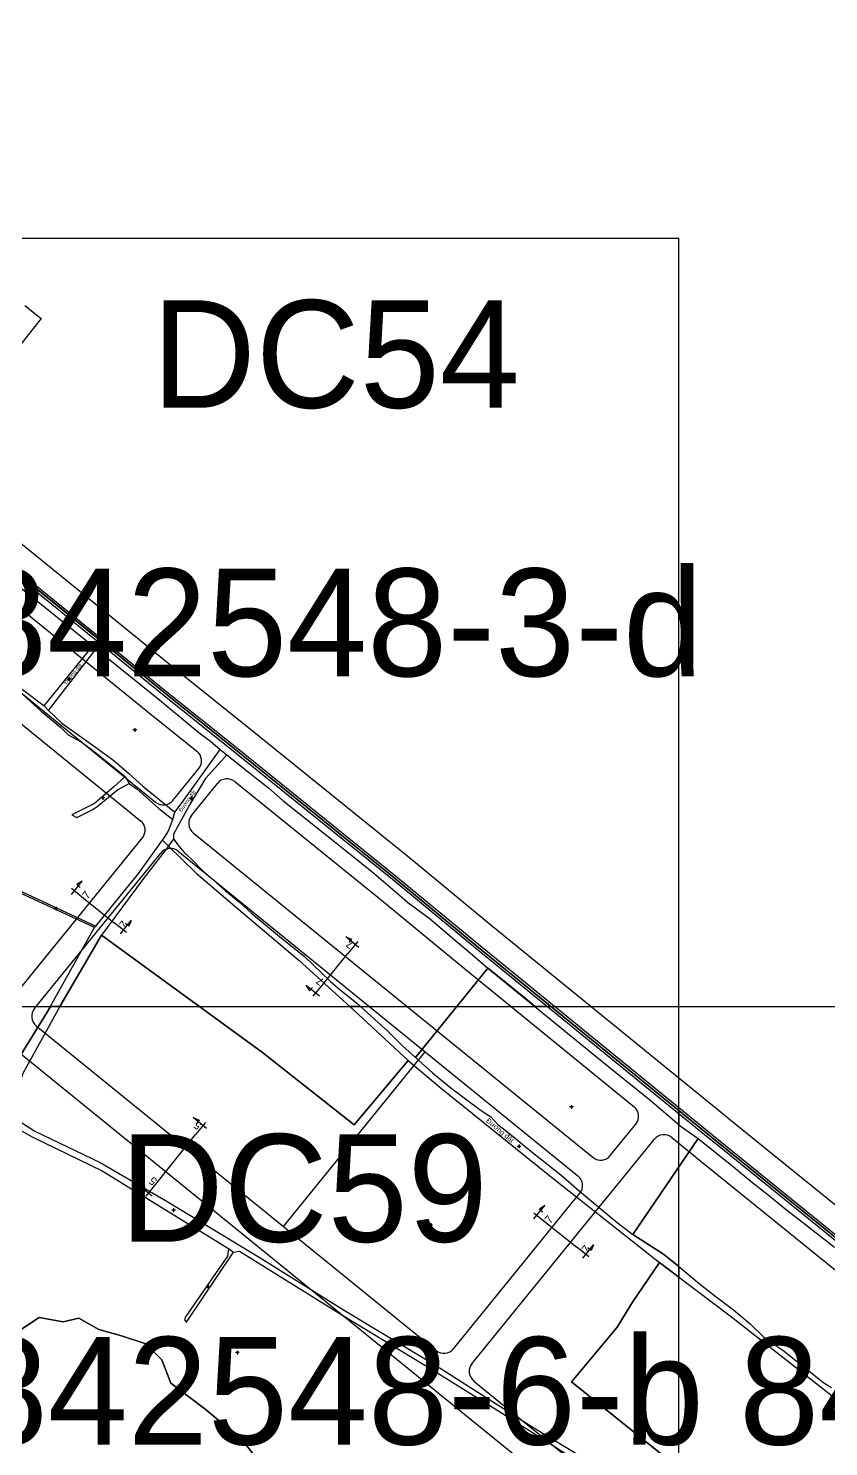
# Model space of a CAD drawing. Extents: x 548357 to 553070, y 1834500 to 1842500.
# Drawn here: x 550577 to 551097, y 1840714 to 1841637 of the extents above; entities that cross this region are included whole.
import ezdxf

# ---------------------------------------------------------------- set-up
doc = ezdxf.new("R2010")
doc.units = 0
for name, color, linetype in [('Level 10', 7, 'Continuous'), ('Level 11', 7, 'Continuous'), ('Level 13', 7, 'Continuous'), ('Level 2', 7, 'Continuous'), ('Level 30', 7, 'Continuous'), ('Level 5', 7, 'Continuous'), ('Level 52', 7, 'Continuous'), ('Level 55', 7, 'Continuous'), ('Level 61', 7, 'Continuous'), ('Level 62', 7, 'Continuous'), ('Level 8', 7, 'Continuous')]:
    doc.layers.add(name, color=color, linetype=linetype)

msp = doc.modelspace()

# ---------------------------------------------------------------- linework, layer by layer
at = {"layer": 'Level 10'}
for p, q in [((550587.17, 1841195.64), (550618.67, 1841234.77)), ((550589.89, 1841192.66), (550620.94, 1841232.83)), ((550618.67, 1841234.77), (550620.94, 1841232.83)), ((550587.17, 1841195.64), (550589.89, 1841192.66)), ((550701.64, 1841167.37), (550705.92, 1841163.92)), ((550639.79, 1841149.7), (550642.29, 1841145.17)), ((550670.77, 1841121.79), (550672.19, 1841126.42)), ((550664.12, 1841108.32), (550668.03, 1841104.39)), ((550668.03, 1841104.39), (550671.55, 1841108.92)), ((550619.94, 1841051.47), (550620.7, 1841052.31)), ((550706.9, 1840842.7), (550710.26, 1840840.31))]:
    msp.add_line(p, q, dxfattribs=at)
for points in [[(549496.47, 1842279.58), (549497.37, 1842279.9), (549498.42, 1842280.27), (549503.46, 1842282.06), (549512.54, 1842254.6), (549555.91, 1842133.55), (549566.36, 1842109.43), (549580.99, 1842088.64), (549590.34, 1842080.72), (549689.33, 1842000), (549743.71, 1841954.97), (549853.1, 1841859.96), (550014.42, 1841724.51), (550204.08, 1841572.5), (550314.6, 1841485.03), (550337.63, 1841466.92), (550526.39, 1841317.04), (550664.92, 1841204.56), (550710.99, 1841167.64), (550814.61, 1841084.02), (550868.57, 1841039.41), (551021.2, 1840915.07), (551170.99, 1840793.79)], [(550477.61, 1841347.61), (550543.92, 1841294.53), (550577.45, 1841267.99), (550618.67, 1841234.77)], [(550444.59, 1841307.14), (550447.73, 1841303.48), (550450.95, 1841300.96), (550482.51, 1841277.67), (550488.04, 1841273.38), (550509.71, 1841255.29), (550553.13, 1841221.85), (550572.17, 1841206.89), (550587.17, 1841195.64)], [(550440.74, 1841302.09), (550441.18, 1841302.25), (550443.65, 1841302.01), (550449.59, 1841298.27), (550477, 1841277.24), (550493.8, 1841263.93), (550542.15, 1841226.42), (550551.88, 1841220.08), (550562.78, 1841211.3), (550571.16, 1841204.94), (550585.14, 1841192.32), (550597.91, 1841181.68), (550602.73, 1841176.77), (550611.1, 1841172.39), (550618.57, 1841166.81), (550639.79, 1841149.7)], [(550620.94, 1841232.83), (550663.5, 1841198.58), (550682.68, 1841182.55), (550688.88, 1841177.54), (550695.25, 1841172.62), (550701.64, 1841167.37)], [(550589.89, 1841192.66), (550598.59, 1841184.46), (550620.39, 1841168.91), (550632.43, 1841160.2), (550642.19, 1841151.69), (550651.27, 1841143.51), (550658.14, 1841137.74), (550672.19, 1841126.42)], [(550672.19, 1841126.42), (550676.88, 1841132.75), (550701.64, 1841167.37)], [(550671.55, 1841108.92), (550671.54, 1841112.42), (550681, 1841129.68), (550692.56, 1841148.83), (550705.92, 1841163.92)], [(550705.92, 1841163.92), (550719.84, 1841152.82), (550725.13, 1841148.35), (550733.09, 1841142.27), (550742.25, 1841134.03), (550784.87, 1841100.27), (550801.44, 1841086.83), (550818.3, 1841072.57), (550823.72, 1841067.68), (550837.33, 1841057.66), (550856.26, 1841041.61), (550865.81, 1841033.63), (550875.8, 1841025.12), (550949.96, 1840964.42), (550981.13, 1840939.26), (551001.64, 1840921.71), (551012.47, 1840914.27), (551035.47, 1840895.74), (551047.06, 1840886.25), (551059.2, 1840876.69), (551070.04, 1840867.86), (551080.35, 1840859.84), (551101.11, 1840843.49)], [(550639.79, 1841149.7), (550632.33, 1841142.96), (550619.81, 1841132.26), (550605.03, 1841124.73), (550608.36, 1841122.98), (550618.81, 1841128.3), (550621.52, 1841130.25), (550634.85, 1841140.96), (550642.29, 1841145.17)], [(550642.29, 1841145.17), (550647.55, 1841141.42), (550661.72, 1841128.92), (550670.77, 1841121.79)], [(550664.12, 1841108.32), (550664.94, 1841109.45), (550667.76, 1841114), (550670.77, 1841121.79)], [(550668.03, 1841104.39), (550651.64, 1841083.32), (550624.3, 1841046.47), (550597.34, 1841000), (550573.17, 1840956.39), (550566.29, 1840935.73), (550568.63, 1840926.99), (550581.02, 1840919.04), (550623.58, 1840898.57), (550667.44, 1840872.9), (550728.6, 1840835.78), (550781.82, 1840802.7), (550841.68, 1840766.78), (550905.7, 1840725.87), (550943.93, 1840702.64), (550991.04, 1840671.03), (551029.23, 1840643.58), (551048.32, 1840628.34)], [(550620.7, 1841052.31), (550648.59, 1841086.79), (550664.12, 1841108.32)], [(550668.03, 1841104.39), (550686.02, 1841086.88), (550710.91, 1841065.57), (550752.87, 1841030.04), (550788.59, 1840997.69), (550823.88, 1840964.85), (550844.52, 1840947.5), (550914.85, 1840890.69), (550987.34, 1840833.57), (551034.17, 1840798.22), (551147.38, 1840709.18)], [(550671.55, 1841108.92), (550673.76, 1841105.56), (550678.26, 1841100.34), (550683.25, 1841095.74), (550690.19, 1841088.48), (550704.87, 1841075.66), (550714.39, 1841067.84), (550722.04, 1841060.88), (550738.88, 1841046.75), (550756.43, 1841032.68), (550773.17, 1841016.55), (550778.29, 1841011.9), (550790.39, 1841002.15), (550811.36, 1840983.37), (550820.09, 1840974.54), (550828.59, 1840966.93), (550839.65, 1840956.87), (550851.71, 1840947.18), (550870.8, 1840932.86), (550877.57, 1840928.23), (550881.97, 1840923.49), (550892.12, 1840915.56), (550902.67, 1840906.73), (550923.24, 1840890.46), (550935.18, 1840880.2), (550959.78, 1840859.63), (550970.06, 1840851.81), (550989.95, 1840838.88), (551001.02, 1840829.97), (551013.12, 1840819.73), (551024.17, 1840811.14), (551035.48, 1840802.7), (551046.29, 1840793.54), (551055.92, 1840784.27), (551067.59, 1840776.42), (551094.31, 1840755.24), (551099.25, 1840752.22)], [(550619.94, 1841051.47), (550568.98, 1841075.19), (550569.53, 1841076.12), (550620.7, 1841052.31)], [(550566.25, 1840963.79), (550571.29, 1840967.47), (550589.14, 1840996.42), (550619.94, 1841051.47)], [(550554.81, 1840953.79), (550555.75, 1840949.21), (550552.75, 1840947), (550560.73, 1840932.48), (550566.45, 1840922.53), (550579.35, 1840915.3), (550624.87, 1840893.17), (550706.9, 1840842.7)], [(550706.9, 1840842.7), (550706.39, 1840837.52), (550678.97, 1840798.16), (550678.3, 1840796.13), (550679.72, 1840794.62), (550710.26, 1840840.31)], [(550710.26, 1840840.31), (550714.13, 1840840.8), (550780.66, 1840799.54), (550839.74, 1840763.75), (550882.15, 1840737.23), (550932.02, 1840705.52), (550954.65, 1840691.35), (550975.31, 1840676.53), (550989.82, 1840668.34), (551026.23, 1840641.17), (551044.98, 1840626.89)], [(550557.99, 1840780.83), (550583.84, 1840797.71), (550599.56, 1840794.94), (550609.7, 1840797.2), (550622.76, 1840789.9), (550637.33, 1840785.86), (550653.29, 1840780.5), (550663.55, 1840770.22), (550669.48, 1840755.04), (550691.64, 1840738.31), (550716.09, 1840717.98), (550725.49, 1840705.76)]]:
    msp.add_lwpolyline(points, dxfattribs=at)
at = {"layer": 'Level 11'}
for p, q in [((550602.8, 1841213.03), (550602.17, 1841213.03)), ((550603.42, 1841213.65), (550602.8, 1841213.03)), ((550602.8, 1841213.03), (550603.42, 1841212.4)), ((550603.42, 1841214.28), (550603.42, 1841213.65)), ((550604.05, 1841213.03), (550603.42, 1841213.65)), ((550603.42, 1841212.4), (550604.05, 1841213.03)), ((550603.42, 1841212.4), (550603.42, 1841211.78)), ((550604.67, 1841213.03), (550604.05, 1841213.03)), ((550645.44, 1841180), (550644.82, 1841180)), ((550646.07, 1841180.62), (550645.44, 1841180)), ((550645.44, 1841180), (550646.07, 1841179.37)), ((550646.07, 1841181.25), (550646.07, 1841180.62)), ((550646.69, 1841180), (550646.07, 1841180.62)), ((550646.07, 1841179.37), (550646.69, 1841180)), ((550646.07, 1841179.37), (550646.07, 1841178.75)), ((550647.32, 1841180), (550646.69, 1841180)), ((550624.72, 1841135.76), (550624.1, 1841135.76)), ((550625.35, 1841136.39), (550624.72, 1841135.76)), ((550624.72, 1841135.76), (550625.35, 1841135.14)), ((550625.35, 1841137.01), (550625.35, 1841136.39)), ((550625.97, 1841135.76), (550625.35, 1841136.39)), ((550625.35, 1841135.14), (550625.97, 1841135.76)), ((550625.35, 1841135.14), (550625.35, 1841134.51)), ((550626.6, 1841135.76), (550625.97, 1841135.76)), ((550682.21, 1841135.58), (550681.58, 1841135.58)), ((550682.83, 1841136.21), (550682.21, 1841135.58)), ((550682.21, 1841135.58), (550682.83, 1841134.96)), ((550682.83, 1841136.83), (550682.83, 1841136.21)), ((550683.46, 1841135.58), (550682.83, 1841136.21)), ((550682.83, 1841134.96), (550683.46, 1841135.58)), ((550682.83, 1841134.96), (550682.83, 1841134.33)), ((550684.08, 1841135.58), (550683.46, 1841135.58)), ((550594.82, 1841065.01), (550594.82, 1841064.38)), ((550594.19, 1841063.76), (550593.57, 1841063.76)), ((550594.82, 1841064.38), (550594.19, 1841063.76)), ((550594.19, 1841063.76), (550594.82, 1841063.13)), ((550595.44, 1841063.76), (550594.82, 1841064.38)), ((550594.82, 1841063.13), (550595.44, 1841063.76)), ((550594.82, 1841063.13), (550594.82, 1841062.51)), ((550596.07, 1841063.76), (550595.44, 1841063.76)), ((550930.14, 1840935.96), (550930.14, 1840935.34)), ((550929.52, 1840934.71), (550928.89, 1840934.71)), ((550930.14, 1840935.34), (550929.52, 1840934.71)), ((550929.52, 1840934.71), (550930.14, 1840934.09)), ((550930.77, 1840934.71), (550930.14, 1840935.34)), ((550930.14, 1840934.09), (550930.77, 1840934.71)), ((550930.14, 1840934.09), (550930.14, 1840933.46)), ((550931.39, 1840934.71), (550930.77, 1840934.71)), ((550895.38, 1840909.05), (550894.76, 1840909.05)), ((550896.01, 1840909.68), (550895.38, 1840909.05)), ((550895.38, 1840909.05), (550896.01, 1840908.43)), ((550896.01, 1840910.3), (550896.01, 1840909.68)), ((550896.63, 1840909.05), (550896.01, 1840909.68)), ((550896.01, 1840908.43), (550896.63, 1840909.05)), ((550896.01, 1840908.43), (550896.01, 1840907.8)), ((550897.26, 1840909.05), (550896.63, 1840909.05)), ((550670.67, 1840867.6), (550670.04, 1840867.6)), ((550671.29, 1840868.23), (550670.67, 1840867.6)), ((550670.67, 1840867.6), (550671.29, 1840866.98)), ((550671.29, 1840868.85), (550671.29, 1840868.23)), ((550671.92, 1840867.6), (550671.29, 1840868.23)), ((550671.29, 1840866.98), (550671.92, 1840867.6)), ((550671.29, 1840866.98), (550671.29, 1840866.35)), ((550672.54, 1840867.6), (550671.92, 1840867.6)), ((550837.94, 1840857.87), (550837.31, 1840857.87)), ((550838.56, 1840858.49), (550837.94, 1840857.87)), ((550837.94, 1840857.87), (550838.56, 1840857.24)), ((550838.56, 1840859.12), (550838.56, 1840858.49)), ((550839.19, 1840857.87), (550838.56, 1840858.49)), ((550838.56, 1840857.24), (550839.19, 1840857.87)), ((550838.56, 1840857.24), (550838.56, 1840856.62)), ((550839.81, 1840857.87), (550839.19, 1840857.87)), ((550693.06, 1840817.55), (550692.44, 1840817.55)), ((550693.69, 1840818.18), (550693.06, 1840817.55)), ((550693.06, 1840817.55), (550693.69, 1840816.93)), ((550693.69, 1840818.8), (550693.69, 1840818.18)), ((550694.31, 1840817.55), (550693.69, 1840818.18)), ((550693.69, 1840816.93), (550694.31, 1840817.55)), ((550693.69, 1840816.93), (550693.69, 1840816.3)), ((550694.94, 1840817.55), (550694.31, 1840817.55)), ((550712.14, 1840774.84), (550711.51, 1840774.84)), ((550712.76, 1840775.46), (550712.14, 1840774.84)), ((550712.14, 1840774.84), (550712.76, 1840774.21)), ((550712.76, 1840776.09), (550712.76, 1840775.46)), ((550713.39, 1840774.84), (550712.76, 1840775.46)), ((550712.76, 1840774.21), (550713.39, 1840774.84)), ((550712.76, 1840774.21), (550712.76, 1840773.59)), ((550714.01, 1840774.84), (550713.39, 1840774.84))]:
    msp.add_line(p, q, dxfattribs=at)
for centre in [(550603.42, 1841213.03), (550646.07, 1841180), (550625.35, 1841135.76), (550682.83, 1841135.58), (550594.82, 1841063.76), (550930.14, 1840934.71), (550896.01, 1840909.05), (550671.29, 1840867.6), (550838.56, 1840857.87), (550693.69, 1840817.55), (550712.76, 1840774.84)]:
    msp.add_circle(centre, 0.15, dxfattribs=at)
at = {"layer": 'Level 13'}
for points in [[(550604.77, 1841076.97), (550612.67, 1841070.64)], [(550604.85, 1841073.02), (550611.81, 1841081.7)], [(550611.81, 1841081.7), (550608.38, 1841079.36), (550610.59, 1841077.59)], [(550612.67, 1841070.64), (550632.7, 1841054.57)], [(550636.72, 1841047.45), (550643.69, 1841056.14)], [(550643.69, 1841056.14), (550642.15, 1841052.28), (550639.94, 1841054.05)], [(550640.6, 1841048.24), (550632.7, 1841054.57)], [(550791.87, 1841038.45), (550783.23, 1841045.47)], [(550783.23, 1841045.47), (550787.09, 1841043.91), (550785.3, 1841041.71)], [(550791.11, 1841042.33), (550784.73, 1841034.47)], [(550768.54, 1841014.55), (550784.73, 1841034.47)], [(550766.11, 1841006.74), (550757.47, 1841013.76)], [(550757.47, 1841013.76), (550759.79, 1841010.31), (550761.58, 1841012.51)], [(550762.16, 1841006.69), (550768.54, 1841014.55)], [(550692.72, 1840920.78), (550684.04, 1840927.75)], [(550684.04, 1840927.75), (550687.9, 1840926.21), (550686.13, 1840923.99)], [(550691.94, 1840924.65), (550685.6, 1840916.76)], [(550659.77, 1840884.54), (550685.6, 1840916.76)], [(550657.39, 1840876.72), (550648.7, 1840883.69)], [(550648.7, 1840883.69), (550651.05, 1840880.25), (550652.82, 1840882.46)], [(550653.44, 1840876.65), (550659.77, 1840884.54)], [(550905.63, 1840865.91), (550913.53, 1840859.58)], [(550905.7, 1840861.96), (550912.67, 1840870.65)], [(550912.67, 1840870.65), (550909.23, 1840868.3), (550911.44, 1840866.53)], [(550913.53, 1840859.58), (550933.55, 1840843.52)], [(550941.45, 1840837.18), (550933.55, 1840843.52)], [(550937.58, 1840836.4), (550944.54, 1840845.09)], [(550944.54, 1840845.09), (550943, 1840841.22), (550940.79, 1840842.99)]]:
    msp.add_lwpolyline(points, dxfattribs=at)
at = {"layer": 'Level 2'}
for p, q in [((550609.7, 1840797.2), (550599.56, 1840794.94)), ((550622.76, 1840789.9), (550609.7, 1840797.2)), ((550637.33, 1840785.86), (550622.76, 1840789.9))]:
    msp.add_line(p, q, dxfattribs=at)
for points in [[(550599.56, 1840794.94), (550583.84, 1840797.71), (550557.99, 1840780.83)], [(550663.55, 1840770.22), (550653.29, 1840780.5), (550637.33, 1840785.86)], [(550725.49, 1840705.76), (550716.09, 1840717.98), (550691.64, 1840738.31), (550669.48, 1840755.04), (550663.55, 1840770.22)]]:
    msp.add_lwpolyline(points, dxfattribs=at)
at = {"layer": 'Level 30'}
for p, q in [((550468.16, 1841288.52), (550659.59, 1841133.01)), ((550458.38, 1841276.49), (550649.81, 1841120.98)), ((550670.84, 1841134.17), (550687.66, 1841154.87)), ((550353.19, 1841147), (551071.99, 1840563.06)), ((550682.87, 1841124.4), (550699.79, 1841145.23)), ((550684.03, 1841113.14), (550944.12, 1840901.86)), ((550568.8, 1841008.56), (550650.98, 1841109.72)), ((550580.83, 1840998.79), (550663.01, 1841099.95)), ((550674.26, 1841101.11), (550834.99, 1840970.54)), ((550581.99, 1840987.54), (550742.72, 1840856.96)), ((550742.72, 1840856.96), (550834.99, 1840970.54)), ((550834.99, 1840970.54), (550934.34, 1840889.83)), ((550955.37, 1840903.02), (550972.04, 1840923.53)), ((550948.06, 1840869.43), (550984.04, 1840913.73)), ((550995.3, 1840914.89), (551010.59, 1840902.43)), ((550853.33, 1840777.41), (550935.51, 1840878.57)), ((550865.36, 1840767.64), (550948.06, 1840869.43)), ((550742.72, 1840856.96), (550842.08, 1840776.25)), ((550866.52, 1840756.39), (551050.6, 1840606.85))]:
    msp.add_line(p, q, dxfattribs=at)
for points in [[(550574.61, 1841456.2), (550585.19, 1841447.8), (550516.51, 1841361.26)], [(550518.46, 1841344.4), (550536.72, 1841329.91), (550675.28, 1841217.4), (550721.33, 1841180.5), (550825.05, 1841096.8), (550879.04, 1841052.16), (551010.42, 1840945.13), (551031.44, 1840928.01)], [(550507.17, 1841334.21), (550527.33, 1841318.21), (550665.86, 1841205.73), (550711.93, 1841168.81), (550815.56, 1841085.18), (550869.52, 1841040.57), (551000.95, 1840933.5), (551021.96, 1840916.38)], [(550505.3, 1841331.86), (550525.45, 1841315.87), (550663.98, 1841203.39), (550710.05, 1841166.47), (550813.66, 1841082.86), (550867.62, 1841038.25), (550999.05, 1840931.18), (551020.07, 1840914.06)], [(550497.69, 1841318.75), (550516.06, 1841304.17), (550654.56, 1841191.72), (550686.45, 1841166.16)], [(550711.03, 1841146.41), (550804.17, 1841071.24), (550858.1, 1841026.66), (550970.88, 1840934.78)], [(551031.77, 1840927.74), (551181.47, 1840806.54), (551226.64, 1840768.86), (551342.12, 1840674.8), (551413.19, 1840615.8), (551501.32, 1840546.48), (551580.19, 1840483.49)], [(551020.44, 1840913.75), (551170.04, 1840792.63), (551215.2, 1840754.97), (551330.69, 1840660.9), (551401.88, 1840601.8), (551490.14, 1840532.37), (551568.95, 1840469.42)], [(551022.33, 1840916.09), (551171.94, 1840794.95), (551217.1, 1840757.29), (551332.59, 1840663.22), (551403.76, 1840604.14), (551492, 1840534.73), (551570.83, 1840471.77)], [(551011, 1840902.1), (551160.51, 1840781.04), (551179.43, 1840765.27)]]:
    msp.add_lwpolyline(points, dxfattribs=at)
for centre, radius, start, end in [((550681.45, 1841159.92), 8, 320.90998, 51.29169), ((550706, 1841140.18), 8, 51.09692, 140.90998), ((550664.63, 1841139.22), 8, 230.90998, 320.90998), ((550644.77, 1841114.77), 8, 320.90998, 50.90998), ((550689.08, 1841119.35), 8, 140.90998, 230.90998), ((550669.22, 1841094.9), 8, 50.90998, 140.90998), ((550587.04, 1840993.75), 8, 140.90998, 230.90998), ((550965.83, 1840928.58), 8, 320.90998, 50.83187), ((551122.07, 1841039.27), 143.5, 230.83296, 231.00405), ((550990.25, 1840908.68), 8, 50.83296, 140.90998), ((551122.07, 1841039.27), 161.5, 230.83296, 231.00405), ((551122.07, 1841039.27), 158.5, 230.83296, 231.00405), ((550949.16, 1840908.07), 8, 230.90998, 320.90998), ((551122.07, 1841039.27), 176.5, 230.83296, 231.00405), ((550929.3, 1840883.62), 8, 320.90998, 50.90998), ((550847.12, 1840782.46), 8, 230.90998, 320.90998), ((550871.57, 1840762.6), 8, 140.90998, 230.90998)]:
    msp.add_arc(centre, radius, start, end, dxfattribs=at)
at = {"layer": 'Level 52'}
for p, q in [((550597.34, 1841000), (550624.3, 1841046.47)), ((550624.3, 1841046.47), (550597.34, 1841000)), ((550624.3, 1841046.47), (550729.03, 1840970.24)), ((550729.03, 1840970.24), (550624.3, 1841046.47)), ((550828.59, 1840966.93), (550875.8, 1841025.12)), ((550875.8, 1841025.12), (550828.59, 1840966.93)), ((550875.8, 1841025.12), (550887.4, 1841015.69)), ((550887.4, 1841015.69), (550875.8, 1841025.12)), ((550887.4, 1841015.69), (550900.45, 1841005)), ((550900.45, 1841005), (550887.4, 1841015.69)), ((550591.14, 1841000), (550597.34, 1841000)), ((550597.34, 1841000), (550591.14, 1841000)), ((550786.04, 1841000), (550792.79, 1841000)), ((550792.79, 1841000), (550786.04, 1841000)), ((550792.79, 1841000), (550811.36, 1840983.37)), ((550811.36, 1840983.37), (550792.79, 1841000)), ((550900.45, 1841005), (550906.54, 1841000)), ((550906.54, 1841000), (550900.45, 1841005)), ((550906.54, 1841000), (550907.25, 1841000)), ((550907.25, 1841000), (550906.54, 1841000)), ((550907.25, 1841000), (550909.45, 1841000)), ((550909.45, 1841000), (550907.25, 1841000)), ((550909.45, 1841000), (550916.95, 1841000)), ((550916.95, 1841000), (550909.45, 1841000)), ((550917.17, 1840999.82), (550916.95, 1841000)), ((550811.36, 1840983.37), (550820.09, 1840974.54)), ((550820.09, 1840974.54), (550811.36, 1840983.37)), ((550820.09, 1840974.54), (550828.59, 1840966.93)), ((550828.59, 1840966.93), (550820.09, 1840974.54)), ((550729.03, 1840970.24), (550788.73, 1840923.04)), ((550788.73, 1840923.04), (550729.03, 1840970.24)), ((550788.73, 1840923.04), (550823.88, 1840964.85)), ((550823.88, 1840964.85), (550788.73, 1840923.04)), ((551000, 1840932.34), (551000, 1840926.62)), ((551000, 1840926.62), (551000, 1840924.76)), ((551000, 1840924.76), (551000, 1840923.11)), ((551000, 1840923.11), (551001.64, 1840921.71)), ((551001.64, 1840921.71), (551012.47, 1840914.27)), ((551012.47, 1840914.27), (550970.06, 1840851.81)), ((550970.06, 1840851.81), (551012.47, 1840914.27)), ((550970.06, 1840851.81), (550989.95, 1840838.88)), ((550989.95, 1840838.88), (550970.06, 1840851.81)), ((550989.95, 1840838.88), (551000, 1840830.79)), ((551000, 1840830.79), (550989.95, 1840838.88)), ((550987.34, 1840833.57), (550969.87, 1840807.6)), ((550969.87, 1840807.6), (550987.34, 1840833.57)), ((551000, 1840824.01), (550987.34, 1840833.57)), ((550987.34, 1840833.57), (551000, 1840824.01)), ((551000, 1840830.79), (551000, 1840824.01)), ((551000, 1840824.01), (551000, 1840830.79)), ((550969.87, 1840807.6), (550959.76, 1840791.46)), ((550959.76, 1840791.46), (550969.87, 1840807.6)), ((550959.76, 1840791.46), (550936, 1840762.83)), ((550936, 1840762.83), (550959.76, 1840791.46)), ((550936, 1840762.83), (550930.17, 1840755.77)), ((550930.17, 1840755.77), (550936, 1840762.83)), ((550930.17, 1840755.77), (551082.94, 1840632.98)), ((551082.94, 1840632.98), (550930.17, 1840755.77))]:
    msp.add_line(p, q, dxfattribs=at)
for points in [[(550540.05, 1840955.31), (550551.47, 1840959.35), (550566.25, 1840963.79), (550571.29, 1840967.47), (550589.14, 1840996.42), (550591.14, 1841000)], [(550591.14, 1841000), (550589.14, 1840996.42), (550571.29, 1840967.47), (550566.25, 1840963.79), (550551.47, 1840959.35), (550540.06, 1840955.31)], [(550823.88, 1840964.85), (550788.59, 1840997.69), (550786.04, 1841000)], [(550786.04, 1841000), (550788.59, 1840997.69), (550823.88, 1840964.85)]]:
    msp.add_lwpolyline(points, dxfattribs=at)
at = {"layer": 'Level 61'}
for p, q in [((548500, 1841500), (551000, 1841500)), ((551000, 1835000), (551000, 1841500)), ((548500, 1841000), (551500, 1841000))]:
    msp.add_line(p, q, dxfattribs=at)
at = {"layer": 'Level 8'}
msp.add_lwpolyline([(551170.99, 1840793.79), (551021.2, 1840915.07), (550868.57, 1841039.41), (550814.61, 1841084.02), (550710.99, 1841167.64), (550664.92, 1841204.56), (550617.42, 1841243.34), (550526.39, 1841317.04), (550337.63, 1841466.92), (550314.6, 1841485.03), (550204.08, 1841572.5), (550014.42, 1841724.51), (549853.1, 1841859.96), (549743.71, 1841954.97), (549689.33, 1842000), (549590.34, 1842080.72), (549580.99, 1842088.64), (549566.36, 1842109.43), (549555.91, 1842133.55), (549512.54, 1842254.6), (549503.46, 1842282.06)], dxfattribs=at)

# ---------------------------------------------------------------- texts
at = {"layer": 'Level 13'}
for s, rotation, p in [('7', 51.2723, (550615.4, 1841069.45)), ('7', 51.2723, (550639.46, 1841050.15)), ('7', 140.90998, (550789.2, 1841041.21)), ('7', 140.90998, (550769.74, 1841017.27)), ('5', 141.2723, (550690.02, 1840923.53)), ('5', 141.2723, (550660.95, 1840887.28)), ('7', 51.2723, (550916.26, 1840858.4)), ('7', 51.2723, (550940.32, 1840839.09))]:
    msp.add_text(s, height=5.21, rotation=rotation, dxfattribs=at).set_placement(p)
at = {"layer": 'Level 5'}
for height, rotation, p in [(2.432, 49.44159, (550601.39, 1841209.6)), (2.432, 53.95965, (550676.36, 1841126.52)), (3.291, 320.1917, (550874.18, 1840925.27))]:
    msp.add_text('Đường đất', height=height, rotation=rotation, dxfattribs=at).set_placement(p)
at = {"layer": 'Level 55'}
for s, p in [('842548-3-d', (550536.9, 1841215)), ('842548-6-b', (550537.44, 1840715)), ('842551-4-a', (551039.16, 1840715))]:
    msp.add_text(s, height=70, dxfattribs=at).set_placement(p)
at = {"layer": 'Level 62'}
for s, p in [('DC54', (550657.17, 1841389.63)), ('DC59', (550636.32, 1840847))]:
    msp.add_text(s, height=70, dxfattribs=at).set_placement(p)

doc.saveas('drawing.dxf')
